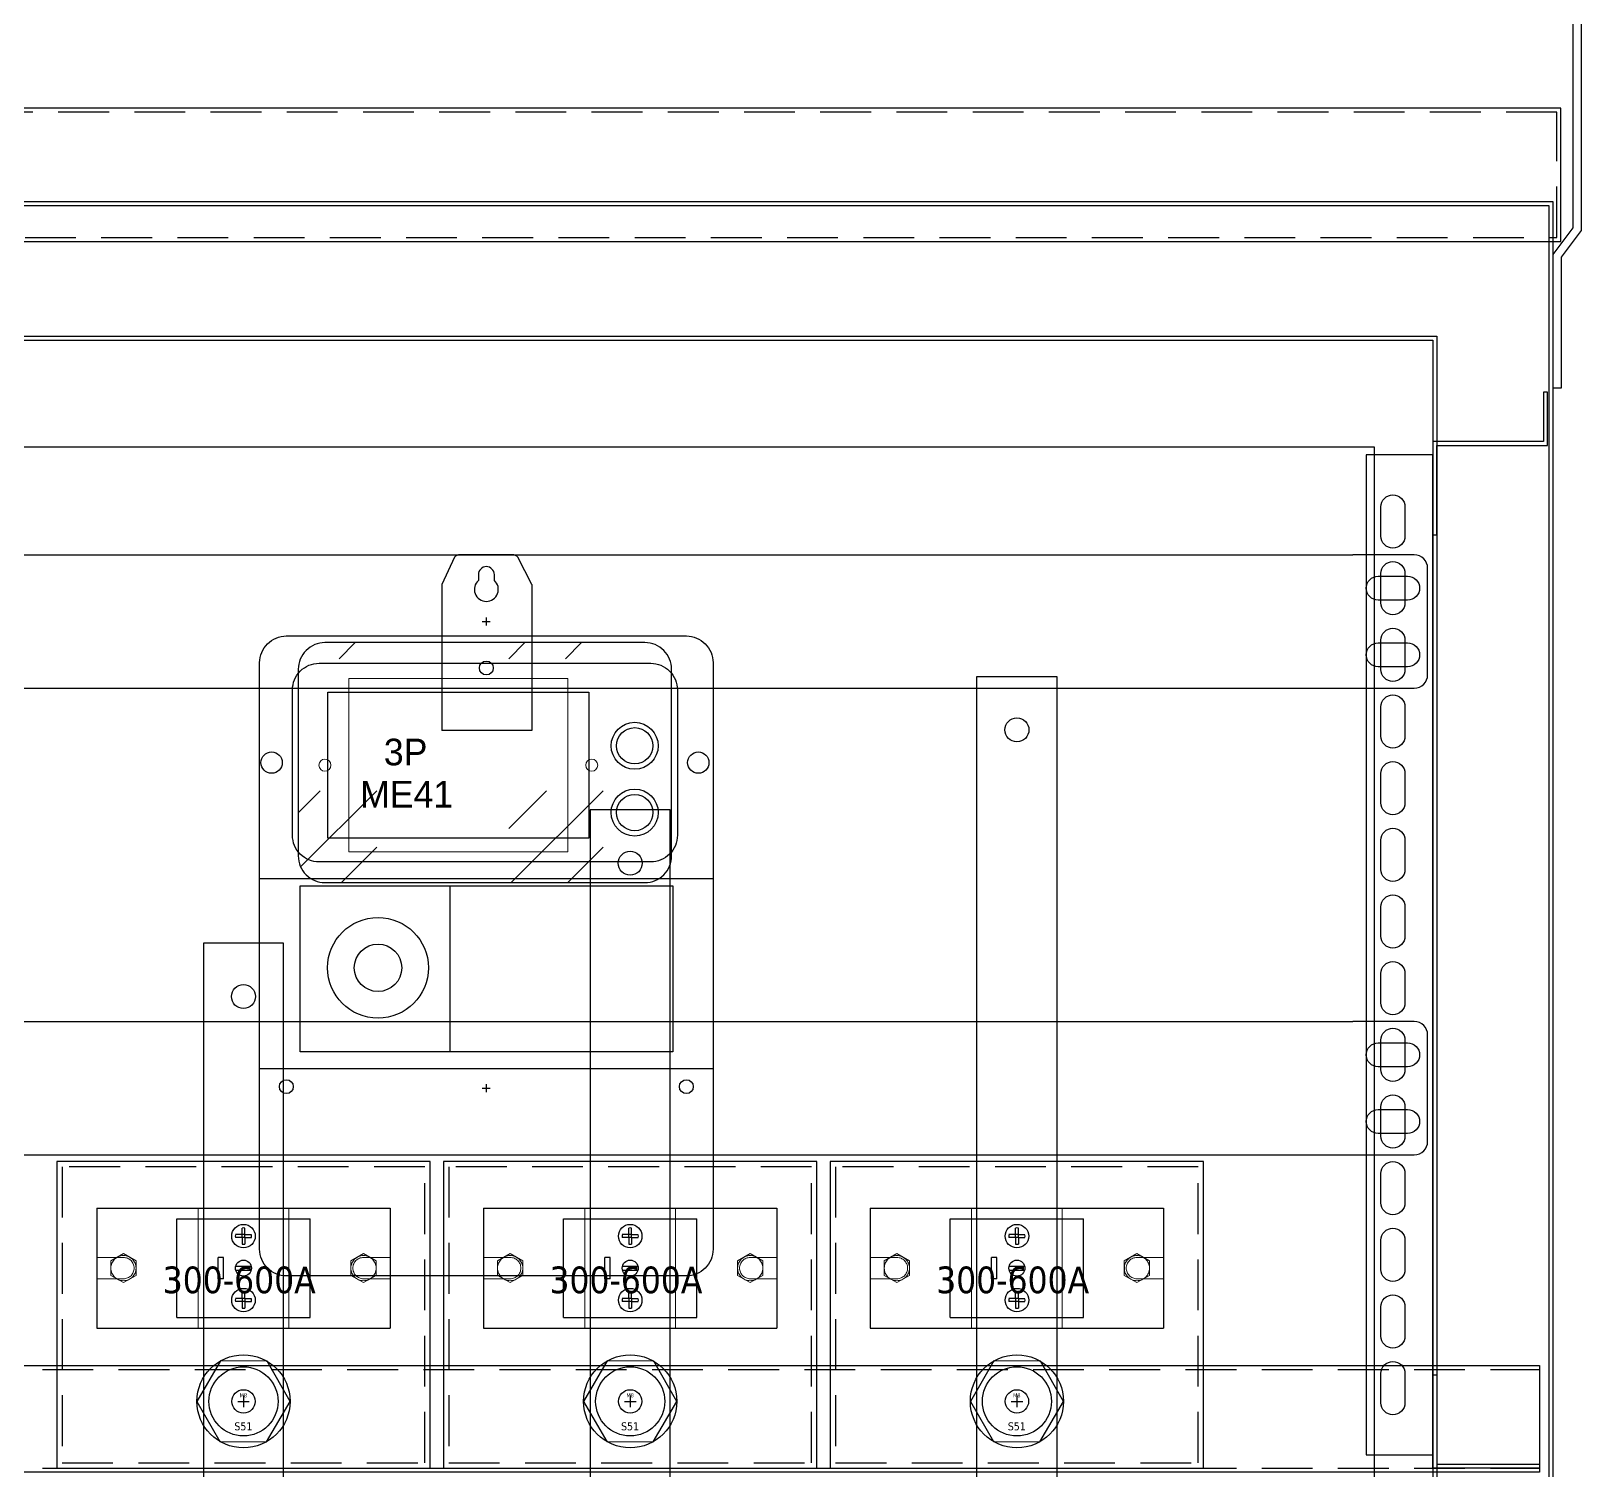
# Model space of a CAD drawing. Header units: millimetres. Extents: x -4798 to 103231, y 23514 to 54248.
# Drawn here: x -1368 to -787, y 41401 to 41940 of the extents above; entities that cross this region are included whole.
import ezdxf

# ---------------------------------------------------------------- set-up
doc = ezdxf.new("R2010")
doc.units = ezdxf.units.MM
doc.header["$LTSCALE"] = 3
doc.linetypes.add('HIDDEN', pattern=[9.525, 6.35, -3.175])
for name, color, linetype in [('@.DM. NÉT CHÍNH', 7, 'Continuous'), ('@.HIDDEN', 8, 'HIDDEN'), ('@.VISIBLE', 7, 'Continuous'), ('equipments', 2, 'Continuous')]:
    doc.layers.add(name, color=color, linetype=linetype)
doc.layers.add('Text', color=7, linetype='Continuous', lineweight=13)
doc.layers.add('Thin-Hidden', color=6, linetype='HIDDEN', lineweight=13)
doc.styles.get("Standard").update_dxf_attribs({"font": 'arial.ttf'})
doc.styles.add('STYLE1', font='', dxfattribs={"height": 20})
doc.styles.add('Tahoma (Input Text)', font='tahoma.ttf')
doc.styles.get('STYLE1').set_extended_font_data('.VnTeknicalH')

# ---------------------------------------------------------------- blocks, each defined once
blk = doc.blocks.new('*U95')
at = {"layer": '@.DM. NÉT CHÍNH', "color": 151}
blk.add_lwpolyline([(4.5, -5.5), (4.5, 5.5, 0.414214), (0, 10), (0, 10, 0.414214), (-4.5, 5.5), (-4.5, -5.5, 0.414214), (0, -10), (0, -10, 0.414214)], format="xyb", close=True, dxfattribs=at)
blk = doc.blocks.new('*U96')
at = {"layer": '@.DM. NÉT CHÍNH', "color": 0, "linetype": 'ByBlock', "lineweight": -2}
for p in [(0, 325), (0, 300), (0, 275), (0, 250), (0, 225), (0, 200), (0, 175), (0, 150), (0, 125), (0, 100), (0, 75), (0, 50), (0, 25), (0, 0)]:
    blk.add_blockref('*U95', p, dxfattribs=at)
blk = doc.blocks.new('A$C14ae59f4')
blk.add_lwpolyline([(31.8, 200), (31.8, 89.58), (39.3, 79.58), (39.3, 30.53), (42.3, 30.53), (42.3, 80.58), (34.8, 90.58), (34.8, 200)], close=True)
blk = doc.blocks.new('Oval 20x9')
at = {"layer": '@.VISIBLE', "color": 2}
blk.add_lwpolyline([(-5.5, -4.5), (5.5, -4.5, 0.414214), (10, 0), (10, 0, 0.414214), (5.5, 4.5), (-5.5, 4.5, 0.414214), (-10, 0), (-10, 0, 0.414214)], format="xyb", close=True, dxfattribs=at)
blk = doc.blocks.new('*U76')
at = {"layer": '@.HIDDEN', "linetype": 'HIDDEN'}
for p, q in [((353, 1.5), (353, -1.5)), ((351.5, 0), (354.5, 0))]:
    blk.add_line(p, q, dxfattribs=at)
at = {"layer": '@.VISIBLE'}
for p, q in [((28, 25), (678, 25)), ((28, -25), (678, -25))]:
    blk.add_line(p, q, dxfattribs=at)
blk.add_lwpolyline([(678, -25), (701, -25, 0.414214), (706, -20), (706, 20, 0.414214), (701, 25), (678, 25)], format="xyb", dxfattribs=at)
at = {"layer": '@.VISIBLE', "xscale": -1}
for p in [(693, 12.5), (693, -12.5)]:
    blk.add_blockref('Oval 20x9', p, dxfattribs=at)
blk = doc.blocks.new('ME41 Front')
at = {"layer": 'equipments'}
for p, q in [((-16.71, 181.64), (-16.71, 126.95)), ((17.09, 181.64), (17.09, 126.95)), ((17.09, 126.95), (-16.71, 126.95)), ((-13.71, 68.72), (-13.71, 6.43))]:
    blk.add_line(p, q, dxfattribs=at)
blk.add_lwpolyline([(17.09, 181.64), (11.86, 191.96, 0.194387), (9.77, 192.81), (-9.88, 192.81, 0.194387), (-11.97, 191.96), (-16.71, 181.64)], format="xyb", dxfattribs=at)
for points in [[(-3, 185.37), (-3, 183.22, 2.618034), (3, 183.22), (3, 185.37, 1)], [(-75, 162.37), (75, 162.37, -0.414214), (85, 152.37), (85, -67.63, -0.414214), (75, -77.63), (-75, -77.63, -0.414214), (-85, -67.63), (-85, 152.37, -0.414214)], [(-62.68, 152.14), (61.64, 152.14, -0.414214), (71.64, 142.14), (71.64, 87.64, -0.414214), (61.64, 77.64), (-62.68, 77.64, -0.414214), (-72.68, 87.64), (-72.68, 142.14, -0.414214)]]:
    blk.add_lwpolyline(points, format="xyb", close=True, dxfattribs=at)
for points in [[(-59.45, 141.26), (38.45, 141.26), (38.45, 86.59), (-59.45, 86.59)], [(-85, 71.43), (85, 71.43), (85, 0), (-85, 0)], [(-69.75, 68.72), (69.9, 68.72), (69.9, 6.43), (-69.75, 6.43)]]:
    blk.add_lwpolyline(points, close=True, dxfattribs=at)
for centre, radius in [((0, 150.37), 2.6), ((55.62, 121.18), 8.81), ((55.62, 121.18), 6.81), ((55.62, 96.16), 8.81), ((55.62, 96.16), 6.81), ((-40.62, 37.94), 18.89), ((-40.62, 37.94), 8.89), ((-75, -6.63), 2.6), ((75, -6.63), 2.6)]:
    blk.add_circle(centre, radius, dxfattribs=at)
at = {"layer": 'Text', "style": 'STYLE1'}
for s, p in [('3P', (-38.44, 113.86)), ('ME41', (-47.35, 98.04))]:
    blk.add_text(s, height=10, dxfattribs=at).set_placement(p)
blk = doc.blocks.new('A$C77b30689')
at = {"color": 6, "linetype": 'Continuous', "lineweight": 0}
blk.add_lwpolyline([(93.25, 65), (11.25, 65), (11.25, 0), (93.25, 0)], close=True, dxfattribs=at)
at = {"color": 6, "lineweight": 0}
for centre in [(2.25, 32.5), (102.25, 32.5)]:
    blk.add_circle(centre, 2.25, dxfattribs=at)
blk = doc.blocks.new('Mica cong to (loai to)')
h = blk.add_hatch()
h.set_pattern_fill('GOST_GLASS', color=4, scale=10)
h.set_pattern_definition([(45, (-51251.755, -40602.39), (84.852814, 0), [50, -70]), (45, (-51230.54, -40602.39), (84.852814, 0), [20, -100]), (45, (-51251.755, -40581.18), (84.852814, 0), [20, -100])])
h.paths.add_polyline_path([(-70, -35, 0.414214), (-60, -45), (60, -45, 0.414214), (70, -35), (70, 35, 0.414214), (60, 45), (-60, 45, 0.414214), (-70, 35)])
at = {"color": 1}
blk.add_lwpolyline([(-60, -45), (60, -45, 0.414214), (70, -35), (70, 35, 0.414214), (60, 45), (-60, 45, 0.414214), (-70, 35), (-70, -35, 0.414214)], format="xyb", close=True, dxfattribs=at)
for centre in [(-80, 0), (80, 0)]:
    blk.add_circle(centre, 4, dxfattribs=at)
blk = doc.blocks.new('*U50')
at = {"color": 252}
for p, q in [((0, 11.71), (0, 7.34)), ((-2.18, 9.53), (2.18, 9.53))]:
    blk.add_line(p, q, dxfattribs=at)
at = {"color": 1}
blk.add_lwpolyline([(-8.64, 24.7), (-17.46, 9.49), (-8.82, -5.54), (8.64, -5.65), (17.46, 9.42), (8.82, 24.6)], close=True, dxfattribs=at)
for radius in [17.46, 12.96, 4.37]:
    blk.add_circle((0, 9.53), radius, dxfattribs=at)
at = {"color": 1, "width": 30.0978, "attachment_point": 5}
for s, insert, char_height in [('{\\fTahoma|b0|i0|c0|p34;M8}', (-0.04, 11.77), 1.5), ('{\\fTahoma|b0|i0|c0|p34;S51}', (-0.04, 0.14), 3)]:
    blk.add_mtext(s, dxfattribs=dict(at, insert=insert, char_height=char_height))
blk = doc.blocks.new('*U45')
for p, q in [((5874.26, 383.96), (5874.26, 338.96)), ((5874.26, 383.96), (5984.26, 383.96)), ((5984.26, 383.96), (5984.26, 338.96)), ((5904.26, 342.96), (5904.26, 379.96)), ((5954.26, 342.96), (5954.26, 379.96)), ((5921.74, 365.46), (5919.74, 365.46)), ((5919.74, 357.46), (5919.74, 365.46)), ((5921.74, 357.46), (5921.74, 365.46)), ((5926.35, 362.21), (5932.16, 362.21)), ((5926.35, 360.71), (5932.16, 360.71)), ((5921.74, 357.46), (5919.74, 357.46)), ((5904.26, 342.96), (5954.26, 342.96)), ((5874.26, 338.96), (5984.26, 338.96))]:
    blk.add_line(p, q)
at = {"lineweight": -3}
blk.add_line((5904.26, 379.96), (5954.26, 379.96), dxfattribs=at)
at = {"color": 0, "linetype": 'Continuous'}
for p, q in [((5928.72, 374.01), (5926.25, 374.01)), ((5928.72, 372.92), (5926.25, 372.92)), ((5928.72, 374.01), (5928.72, 376.47)), ((5929.8, 374.01), (5928.72, 374.01)), ((5928.72, 372.92), (5928.72, 374.01)), ((5928.72, 372.92), (5928.72, 370.46)), ((5929.8, 372.92), (5928.72, 372.92)), ((5929.8, 374.01), (5929.8, 376.47)), ((5929.8, 374.01), (5932.27, 374.01)), ((5929.8, 372.92), (5929.8, 374.01)), ((5929.8, 372.92), (5932.27, 372.92)), ((5929.8, 372.92), (5929.8, 370.46)), ((5928.72, 350.01), (5926.25, 350.01)), ((5928.72, 348.92), (5926.25, 348.92)), ((5928.72, 350.01), (5928.72, 352.47)), ((5929.8, 350.01), (5928.72, 350.01)), ((5928.72, 350.01), (5928.72, 348.92)), ((5929.8, 348.92), (5928.72, 348.92)), ((5928.72, 348.92), (5928.72, 346.46)), ((5929.8, 350.01), (5929.8, 352.47)), ((5929.8, 350.01), (5932.27, 350.01)), ((5929.8, 350.01), (5929.8, 348.92)), ((5929.8, 348.92), (5932.27, 348.92)), ((5929.8, 348.92), (5929.8, 346.46))]:
    blk.add_line(p, q, dxfattribs=at)
for centre in [(5929.26, 373.46), (5929.26, 349.46)]:
    blk.add_circle(centre, 4.41, dxfattribs=at)
blk.add_circle((5929.26, 361.46), 3)
for centre, start, end in [((5929.26, 373.46), 169.75965, 190.24035), ((5929.26, 373.46), 79.75965, 100.24035), ((5929.26, 373.46), 349.75965, 10.24035), ((5929.26, 373.46), 259.75965, 280.24035), ((5929.26, 349.46), 169.75965, 190.24035), ((5929.26, 349.46), 79.75965, 100.24035), ((5929.26, 349.46), 349.75965, 10.24035), ((5929.26, 349.46), 259.75965, 280.24035)]:
    blk.add_arc(centre, 3.06, start, end, dxfattribs=at)
at = {"layer": 'Thin-Hidden', "ltscale": 10}
for p, q in [((5912.26, 338.96), (5912.26, 383.96)), ((5946.26, 338.96), (5946.26, 383.96)), ((5879.53, 364.19), (5884.26, 366.92)), ((5888.98, 364.19), (5884.26, 366.92)), ((5969.53, 364.19), (5974.26, 366.92)), ((5978.98, 364.19), (5974.26, 366.92)), ((5884.26, 365.46), (5874.26, 365.46)), ((5879.53, 358.74), (5879.53, 364.19)), ((5888.98, 358.74), (5888.98, 364.19)), ((5969.53, 358.74), (5969.53, 364.19)), ((5974.26, 365.46), (5984.26, 365.46)), ((5978.98, 358.74), (5978.98, 364.19)), ((5884.26, 357.46), (5874.26, 357.46)), ((5879.53, 358.74), (5884.26, 356.01)), ((5888.98, 358.74), (5884.26, 356.01)), ((5969.53, 358.74), (5974.26, 356.01)), ((5978.98, 358.74), (5974.26, 356.01)), ((5974.26, 357.46), (5984.26, 357.46))]:
    blk.add_line(p, q, dxfattribs=at)
for centre in [(5884.26, 361.46), (5974.26, 361.46)]:
    blk.add_circle(centre, 4.72, dxfattribs=at)
for centre, start, end in [((5884.26, 361.46), 270, 90), ((5974.26, 361.46), 90, 270)]:
    blk.add_arc(centre, 4, start, end, dxfattribs=at)
at = {"color": 40, "lineweight": -3}
note = blk.add_mtext_dynamic_manual_height_columns('300-600A\\P', width=10, gutter_width=0, heights=[15.56, 3.14], dxfattribs=dict(at, insert=(5898.98, 362.06), char_height=10, attachment_point=1, style='Tahoma (Input Text)'))
for column, words in zip(note.columns.linked_columns, [' ']):
    column.text = words
blk = doc.blocks.new('biến dòng 400A')
at = {"layer": '@.VISIBLE', "color": 2}
blk.add_lwpolyline([(0, 0), (140, 0), (140, 115), (0, 115)], close=True, dxfattribs=at)
at = {"layer": '@.VISIBLE', "color": 2, "linetype": 'HIDDEN'}
blk.add_lwpolyline([(2, 2), (138, 2), (138, 113), (2, 113)], close=True, dxfattribs=at)
at = {"lineweight": -3}
blk.add_blockref('*U45', (-5859.26, -286.5), dxfattribs=at)
blk.add_blockref('*U50', (70, 15.47))

msp = doc.modelspace()

# ---------------------------------------------------------------- linework, layer by layer
for centre in [(-998.05, 41678.19), (-1143.05, 41628.19), (-1288.05, 41578.19)]:
    msp.add_circle(centre, 4.5)
at = {"layer": '@.DM. NÉT CHÍNH', "color": 6, "linetype": 'HIDDEN'}
for p, q in [((-1592.05, 41438.39), (-802.05, 41438.39)), ((-1592.05, 41401.39), (-802.05, 41401.39))]:
    msp.add_line(p, q, dxfattribs=at)
at = {"layer": '@.DM. NÉT CHÍNH', "color": 1}
for points in [[(-1600.05, 41861.39), (-794.05, 41861.39), (-794.05, 41911.39), (-1600.05, 41911.39)], [(-799.05, 41784.84), (-799.05, 41804.84), (-800.55, 41804.84), (-800.55, 41786.34), (-842.05, 41786.34), (-842.05, 41751.34), (-840.55, 41751.34), (-840.55, 41784.84)], [(-802.05, 41401.39), (-842.05, 41401.39), (-842.05, 41436.39), (-840.55, 41436.39), (-840.55, 41402.89), (-802.05, 41402.89)]]:
    msp.add_lwpolyline(points, close=True, dxfattribs=at)
at = {"layer": '@.DM. NÉT CHÍNH', "color": 1, "linetype": 'HIDDEN'}
msp.add_lwpolyline([(-1598.55, 41862.89), (-795.55, 41862.89), (-795.55, 41909.89), (-1598.55, 41909.89)], close=True, dxfattribs=at)
at = {"layer": '@.DM. NÉT CHÍNH'}
for points in [[(-1597.05, 41876.39), (-797.05, 41876.39), (-797.05, 40311.39), (-1597.05, 40311.39)], [(-1595.55, 41874.89), (-798.55, 41874.89), (-798.55, 40312.89), (-1595.55, 40312.89)], [(-1553.55, 41825.89), (-840.55, 41825.89), (-840.55, 40354.89), (-1553.55, 40354.89)], [(-1552.05, 41824.39), (-842.05, 41824.39), (-842.05, 40356.39), (-1552.05, 40356.39)]]:
    msp.add_lwpolyline(points, close=True, dxfattribs=at)
at = {"layer": '@.DM. NÉT CHÍNH', "color": 6}
for points in [[(-1530.05, 41784.39), (-864.05, 41784.39), (-864.05, 40378.39), (-1530.05, 40378.39)], [(-1592.05, 41439.89), (-802.05, 41439.89), (-802.05, 41399.89), (-1592.05, 41399.89)]]:
    msp.add_lwpolyline(points, close=True, dxfattribs=at)
at = {"layer": '@.DM. NÉT CHÍNH', "color": 151}
msp.add_lwpolyline([(-842.05, 41781.34), (-867.05, 41781.34), (-867.05, 41406.39), (-842.05, 41406.39)], close=True, dxfattribs=at)
at = {"layer": '@.VISIBLE', "color": 1}
msp.add_lwpolyline([(-983.05, 41337.23), (-1013.05, 41337.23), (-1013.05, 41698.19), (-983.05, 41698.19)], close=True, dxfattribs=at)
at = {"layer": '@.VISIBLE', "color": 3}
msp.add_lwpolyline([(-1158.05, 41243.89), (-1128.05, 41243.89), (-1128.05, 41648.19), (-1158.05, 41648.19)], close=True, dxfattribs=at)
at = {"layer": '@.VISIBLE', "color": 2}
msp.add_lwpolyline([(-1303.05, 41337.23), (-1273.05, 41337.23), (-1273.05, 41598.19), (-1303.05, 41598.19)], close=True, dxfattribs=at)

# ---------------------------------------------------------------- block references
msp.add_blockref('Mica cong to (loai to)', (-1197.51, 41665.92))
at = {"color": 3}
msp.add_blockref('A$C77b30689', (-1259.74, 41632.46), dxfattribs=at)
at = {"layer": '@.DM. NÉT CHÍNH', "xscale": -1}
for name, p in [('A$C14ae59f4', (-754.74, 41775.86)), ('*U96', (-857.05, 41431.34))]:
    msp.add_blockref(name, p, dxfattribs=at)
at = {"layer": '@.VISIBLE'}
for name, p in [('*U76', (-1550.05, 41718.84)), ('*U76', (-1550.05, 41543.84)), ('biến dòng 400A', (-1358.05, 41401.39)), ('biến dòng 400A', (-1213.05, 41401.39)), ('biến dòng 400A', (-1068.05, 41401.39))]:
    msp.add_blockref(name, p, dxfattribs=at)
at = {"layer": 'equipments'}
msp.add_blockref('ME41 Front', (-1196.99, 41551.04), dxfattribs=at)

doc.saveas('drawing.dxf')
